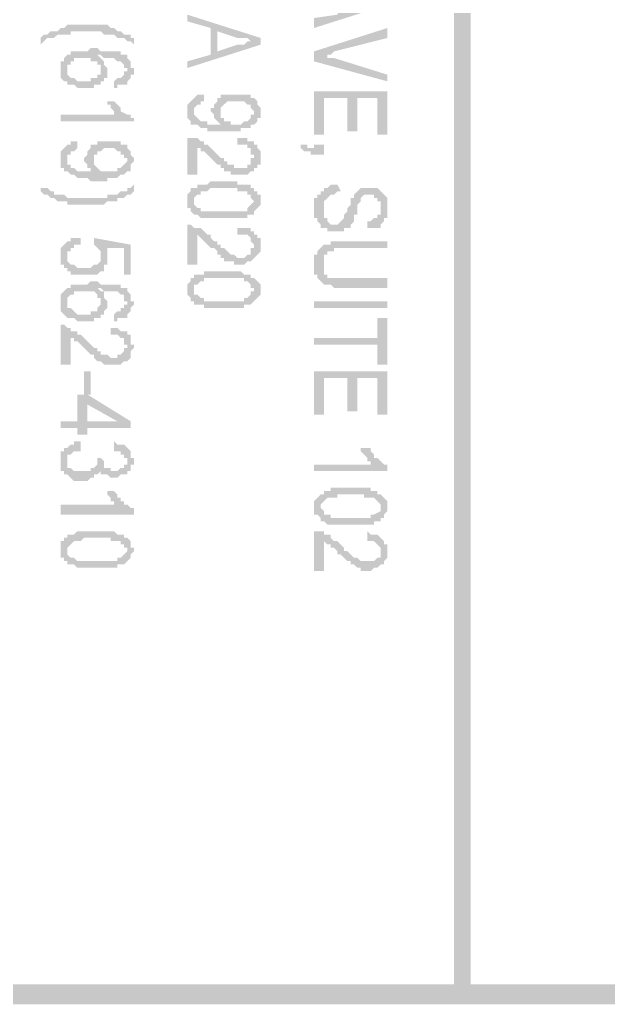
# Model space of a CAD drawing. Header units: inches. Extents: x -186 to 186, y -282 to 282.
# Drawn here: x 152.1 to 158.64, y -282.11 to -271.17 of the extents above; entities that cross this region are included whole.
import ezdxf

# ---------------------------------------------------------------- set-up
doc = ezdxf.new("R2010")
doc.units = ezdxf.units.IN
doc.header["$MEASUREMENT"] = 0
doc.layers.add('H', color=7, linetype='CONTINUOUS', lineweight=100)

msp = doc.modelspace()

# ---------------------------------------------------------------- hatches: boundary and pattern name
at = {"layer": 'H', "linetype": 'Continuous'}
for points in [[(157.111, -258), (156.926, -258), (157.111, -282)], [(156.926, -258), (157.111, -282), (156.926, -282)], [(156.185, -271), (156.111, -270.963), (156.074, -270.963), (156.037, -270.963), (156, -270.963), (155.963, -271), (155.926, -271), (155.704, -271.037), (155.704, -270.852), (155.63, -271.111), (155.37, -271.148), (155.37, -271.259)], [(154.778, -271.444), (154.778, -271.37), (153.963, -271.111), (153.963, -271.185), (154.222, -271.259), (154.222, -271.556), (154.296, -271.296), (154.519, -271.37), (154.556, -271.37), (154.593, -271.37), (154.63, -271.37), (154.667, -271.407)], [(153.37, -271.444), (153.37, -271.37), (153.333, -271.37), (153.333, -271.333), (153.296, -271.333), (153.259, -271.333), (153.222, -271.296), (153.185, -271.296), (153.148, -271.259), (153.111, -271.259), (153.074, -271.222), (153.037, -271.222), (153, -271.222), (152.963, -271.222), (152.926, -271.222), (152.741, -271.222), (152.704, -271.222), (152.667, -271.222), (152.63, -271.222), (152.593, -271.259), (152.556, -271.259), (152.519, -271.296), (152.481, -271.296), (152.444, -271.296), (152.407, -271.333), (152.37, -271.333), (152.333, -271.37), (152.333, -271.444), (152.37, -271.407), (152.407, -271.37), (152.444, -271.37), (152.481, -271.37), (152.519, -271.333), (152.556, -271.333), (152.593, -271.333), (152.63, -271.333), (152.667, -271.333), (152.667, -271.296), (152.741, -271.296), (152.778, -271.296), (152.926, -271.296), (152.963, -271.296), (153, -271.296), (153.037, -271.333), (153.074, -271.333), (153.111, -271.333), (153.148, -271.333), (153.185, -271.37), (153.222, -271.37), (153.259, -271.37), (153.296, -271.407), (153.333, -271.407)], [(154.778, -271.444), (154.667, -271.407), (154.63, -271.407), (154.593, -271.444), (154.556, -271.444), (154.519, -271.444), (154.296, -271.519), (154.296, -271.296), (154.222, -271.556), (153.963, -271.63), (153.963, -271.704)], [(156.185, -271.37), (156.185, -271.259), (155.37, -271.519), (155.481, -271.556), (155.519, -271.556), (155.556, -271.556), (155.593, -271.519)], [(153.074, -271.741), (153.074, -271.704), (153.037, -271.667), (153.037, -271.63), (153, -271.593), (152.963, -271.556), (152.963, -271.481), (152.889, -271.481), (152.852, -271.519), (152.778, -271.519), (152.741, -271.519), (152.704, -271.519), (152.667, -271.519), (152.667, -271.556), (152.63, -271.556), (152.63, -271.704), (152.63, -271.667), (152.667, -271.667), (152.667, -271.63), (152.704, -271.63), (152.704, -271.593), (152.778, -271.593), (152.852, -271.593), (152.889, -271.593), (152.889, -271.63), (152.926, -271.63), (152.963, -271.63), (152.963, -271.667), (153, -271.667), (153, -271.889), (153, -271.852), (153.037, -271.852), (153.037, -271.815), (153.074, -271.815), (153.074, -271.778)], [(153.296, -271.556), (153.259, -271.556), (153.222, -271.556), (153.222, -271.519), (153.185, -271.519), (153.148, -271.519), (153.111, -271.519), (153, -271.519), (152.963, -271.481), (152.963, -271.556), (153, -271.556), (153.037, -271.593), (153.111, -271.593), (153.148, -271.593), (153.185, -271.63), (153.222, -271.63), (153.259, -271.667), (153.259, -271.704), (153.296, -271.704)], [(156.185, -271.852), (156.185, -271.778), (155.593, -271.593), (155.556, -271.593), (155.519, -271.593), (155.519, -271.556), (155.481, -271.556), (155.37, -271.519), (155.37, -271.63)], [(153, -271.889), (153, -271.704), (153, -271.778), (152.963, -271.778), (152.963, -271.815), (152.926, -271.815), (152.889, -271.815), (152.889, -271.852), (152.741, -271.852), (152.704, -271.815), (152.667, -271.815), (152.63, -271.778), (152.63, -271.741), (152.63, -271.704), (152.63, -271.556), (152.593, -271.593), (152.593, -271.63), (152.556, -271.63), (152.556, -271.667), (152.556, -271.778), (152.556, -271.815), (152.593, -271.852), (152.63, -271.852), (152.63, -271.889), (152.667, -271.889), (152.704, -271.889), (152.741, -271.926), (152.778, -271.926), (152.815, -271.926), (152.852, -271.926), (152.926, -271.926), (152.926, -271.889), (152.963, -271.889)], [(153.37, -271.741), (153.37, -271.704), (153.333, -271.704), (153.333, -271.667), (153.333, -271.63), (153.296, -271.593), (153.296, -271.556), (153.296, -271.741), (153.259, -271.741), (153.259, -271.778), (153.222, -271.815), (153.185, -271.815), (153.148, -271.852), (153.148, -271.926), (153.185, -271.926), (153.185, -271.889), (153.222, -271.889), (153.259, -271.889), (153.296, -271.889), (153.296, -271.852), (153.333, -271.815), (153.333, -271.778), (153.37, -271.778)], [(156.185, -272.444), (156.185, -271.963), (155.37, -271.963), (155.37, -272.444), (155.481, -272.444), (155.481, -272.037), (155.741, -272.037), (155.741, -272.407), (155.852, -272.407), (155.852, -272.037), (156.074, -272.037), (156.074, -272.444)], [(153.185, -272.111), (153.148, -272.074), (153.074, -272.074), (153.074, -272.111), (153.111, -272.111), (153.111, -272.148), (153.148, -272.185), (153.148, -272.222), (153.185, -272.222)], [(154.148, -272.074), (154.148, -272), (154.111, -272), (154.074, -272), (154.037, -272.037), (154, -272.074), (153.963, -272.111), (153.963, -272.148), (153.963, -272.222), (153.963, -272.259), (154, -272.296), (154, -272.333), (154.037, -272.333), (154.037, -272.185), (154.037, -272.148), (154.074, -272.111), (154.111, -272.111), (154.111, -272.074)], [(154.778, -272.185), (154.778, -272.148), (154.741, -272.111), (154.741, -272.074), (154.704, -272.037), (154.704, -272.222), (154.667, -272.222), (154.667, -272.259), (154.63, -272.296), (154.593, -272.296), (154.556, -272.333), (154.444, -272.333), (154.444, -272.296), (154.407, -272.296), (154.37, -272.296), (154.37, -272.259), (154.333, -272.333), (154.259, -272.333), (154.222, -272.333), (154.185, -272.333), (154.185, -272.296), (154.148, -272.296), (154.111, -272.296), (154.074, -272.259), (154.037, -272.222), (154.037, -272.185), (154.037, -272.333), (154.074, -272.333), (154.111, -272.37), (154.148, -272.37), (154.185, -272.37), (154.185, -272.407), (154.296, -272.407), (154.481, -272.407), (154.556, -272.407), (154.556, -272.37), (154.63, -272.37), (154.667, -272.37), (154.667, -272.333), (154.704, -272.333), (154.741, -272.296), (154.741, -272.259), (154.778, -272.259), (154.778, -272.222)], [(154.37, -272.259), (154.333, -272.259), (154.333, -272.222), (154.333, -272.037), (154.296, -272.037), (154.296, -272.074), (154.259, -272.111), (154.259, -272.148), (154.222, -272.148), (154.222, -272.185), (154.259, -272.222), (154.259, -272.259), (154.296, -272.296), (154.333, -272.333)], [(154.704, -272.037), (154.667, -272.037), (154.667, -272), (154.63, -272), (154.593, -272), (154.444, -272), (154.407, -272), (154.37, -272), (154.333, -272), (154.333, -272.037), (154.333, -272.185), (154.333, -272.148), (154.37, -272.111), (154.407, -272.074), (154.444, -272.074), (154.556, -272.074), (154.593, -272.074), (154.63, -272.111), (154.667, -272.111), (154.667, -272.148), (154.704, -272.185)], [(153.37, -272.296), (153.37, -272.259), (153.333, -272.259), (153.333, -272.222), (153.296, -272.222), (153.222, -272.185), (153.222, -272.148), (153.185, -272.111), (153.185, -272.222), (152.556, -272.222), (152.556, -272.296)], [(154.704, -272.852), (154.704, -272.704), (154.667, -272.704), (154.667, -272.741), (154.667, -272.778), (154.63, -272.778), (154.63, -272.815), (154.593, -272.815), (154.519, -272.815), (154.481, -272.815), (154.481, -272.778), (154.444, -272.778), (154.407, -272.778), (154.407, -272.741), (154.37, -272.741), (154.37, -272.704), (154.333, -272.704), (154.296, -272.667), (154.259, -272.63), (154.222, -272.593), (154.185, -272.556), (154.148, -272.556), (154.148, -272.519), (154.111, -272.519), (154.074, -272.481), (154.037, -272.481), (154, -272.481), (153.963, -272.481), (153.963, -272.889), (154.074, -272.889), (154.074, -272.556), (154.074, -272.593), (154.111, -272.593), (154.111, -272.63), (154.148, -272.63), (154.185, -272.667), (154.222, -272.704), (154.259, -272.741), (154.296, -272.778), (154.333, -272.778), (154.333, -272.815), (154.37, -272.815), (154.37, -272.852), (154.407, -272.852), (154.444, -272.852), (154.444, -272.889), (154.481, -272.889), (154.593, -272.889), (154.63, -272.889), (154.667, -272.852)], [(154.778, -272.704), (154.778, -272.667), (154.778, -272.63), (154.741, -272.593), (154.741, -272.556), (154.704, -272.556), (154.704, -272.519), (154.667, -272.519), (154.63, -272.519), (154.63, -272.481), (154.593, -272.481), (154.556, -272.481), (154.519, -272.481), (154.519, -272.556), (154.556, -272.556), (154.63, -272.556), (154.63, -272.593), (154.667, -272.593), (154.667, -272.63), (154.667, -272.667), (154.704, -272.667), (154.704, -272.704), (154.704, -272.852), (154.704, -272.815), (154.741, -272.815), (154.741, -272.778), (154.778, -272.778), (154.778, -272.741)], [(152.741, -272.593), (152.741, -272.519), (152.667, -272.519), (152.667, -272.556), (152.63, -272.556), (152.593, -272.593), (152.556, -272.63), (152.556, -272.667), (152.556, -272.741), (152.556, -272.778), (152.556, -272.815), (152.593, -272.815), (152.593, -272.852), (152.63, -272.852), (152.63, -272.704), (152.63, -272.667), (152.667, -272.667), (152.667, -272.63), (152.704, -272.63)], [(153.37, -272.704), (153.333, -272.667), (153.333, -272.63), (153.296, -272.593), (153.296, -272.556), (153.296, -272.741), (153.259, -272.778), (153.222, -272.815), (153.185, -272.815), (153.185, -272.852), (153.148, -272.852), (153.037, -272.852), (153, -272.852), (152.963, -272.815), (152.926, -272.852), (152.852, -272.852), (152.815, -272.852), (152.778, -272.852), (152.741, -272.852), (152.704, -272.815), (152.667, -272.815), (152.667, -272.778), (152.63, -272.778), (152.63, -272.741), (152.63, -272.704), (152.63, -272.852), (152.667, -272.889), (152.704, -272.889), (152.741, -272.926), (152.778, -272.926), (152.852, -272.926), (152.889, -272.963), (153.074, -272.963), (153.074, -272.926), (153.148, -272.926), (153.185, -272.926), (153.222, -272.889), (153.259, -272.889), (153.296, -272.852), (153.333, -272.852), (153.333, -272.815), (153.333, -272.778), (153.37, -272.741)], [(152.963, -272.815), (152.926, -272.778), (152.926, -272.556), (152.889, -272.556), (152.889, -272.593), (152.852, -272.63), (152.852, -272.667), (152.815, -272.704), (152.815, -272.741), (152.852, -272.778), (152.852, -272.815), (152.889, -272.815), (152.889, -272.852), (152.926, -272.852)], [(153.296, -272.556), (153.259, -272.556), (153.222, -272.556), (153.222, -272.519), (153.185, -272.519), (153, -272.519), (152.963, -272.519), (152.963, -272.556), (152.926, -272.556), (152.926, -272.741), (152.926, -272.704), (152.926, -272.667), (152.963, -272.667), (152.963, -272.63), (153, -272.63), (153.037, -272.593), (153.148, -272.593), (153.185, -272.63), (153.222, -272.63), (153.222, -272.667), (153.259, -272.667), (153.259, -272.704), (153.296, -272.704), (153.296, -272.741)], [(155.481, -272.667), (155.481, -272.556), (155.37, -272.556), (155.37, -272.63), (155.37, -272.593), (155.296, -272.593), (155.296, -272.556), (155.259, -272.556), (155.222, -272.556), (155.222, -272.593), (155.259, -272.63), (155.296, -272.63), (155.333, -272.63), (155.333, -272.667), (155.37, -272.667)], [(153.37, -273.074), (153.37, -273), (153.333, -273.037), (153.296, -273.037), (153.296, -273.074), (153.259, -273.074), (153.222, -273.074), (153.185, -273.111), (153.148, -273.111), (153.111, -273.111), (153.074, -273.111), (153.074, -273.148), (153, -273.148), (152.704, -273.148), (152.667, -273.148), (152.63, -273.148), (152.593, -273.111), (152.556, -273.111), (152.519, -273.111), (152.481, -273.111), (152.481, -273.074), (152.444, -273.074), (152.407, -273.037), (152.37, -273.037), (152.333, -273.037), (152.333, -273), (152.333, -273.074), (152.37, -273.111), (152.407, -273.111), (152.444, -273.148), (152.481, -273.148), (152.519, -273.185), (152.556, -273.185), (152.593, -273.185), (152.63, -273.185), (152.63, -273.222), (152.667, -273.222), (152.704, -273.222), (152.815, -273.222), (152.852, -273.222), (153, -273.222), (153.037, -273.222), (153.074, -273.185), (153.111, -273.185), (153.148, -273.185), (153.185, -273.185), (153.185, -273.148), (153.222, -273.148), (153.259, -273.148), (153.296, -273.111), (153.333, -273.111)], [(154.704, -273.333), (154.704, -273.185), (154.667, -273.222), (154.63, -273.259), (154.63, -273.296), (154.593, -273.296), (154.556, -273.296), (154.519, -273.296), (154.185, -273.296), (154.148, -273.296), (154.111, -273.296), (154.111, -273.259), (154.074, -273.259), (154.037, -273.222), (154.037, -273.185), (154.037, -273.037), (154, -273.037), (154, -273.074), (153.963, -273.111), (153.963, -273.148), (153.963, -273.222), (153.963, -273.259), (154, -273.259), (154, -273.296), (154.037, -273.333), (154.074, -273.333), (154.111, -273.37), (154.148, -273.37), (154.185, -273.37), (154.222, -273.37), (154.519, -273.37), (154.556, -273.37), (154.593, -273.37), (154.63, -273.37), (154.63, -273.333), (154.667, -273.333)], [(154.778, -273.185), (154.778, -273.148), (154.778, -273.111), (154.741, -273.111), (154.741, -273.074), (154.704, -273.074), (154.704, -273.037), (154.667, -273.037), (154.667, -273), (154.63, -273), (154.593, -273), (154.556, -273), (154.519, -273), (154.519, -272.963), (154.222, -272.963), (154.185, -273), (154.148, -273), (154.111, -273), (154.074, -273), (154.074, -273.037), (154.037, -273.037), (154.037, -273.185), (154.037, -273.148), (154.074, -273.111), (154.111, -273.111), (154.111, -273.074), (154.148, -273.074), (154.185, -273.074), (154.222, -273.037), (154.519, -273.037), (154.519, -273.074), (154.593, -273.074), (154.63, -273.074), (154.63, -273.111), (154.667, -273.111), (154.667, -273.148), (154.704, -273.185), (154.704, -273.333), (154.704, -273.296), (154.741, -273.259), (154.778, -273.222)], [(156.185, -273.259), (156.185, -273.185), (156.185, -273.148), (156.148, -273.111), (156.111, -273.074), (156.074, -273.037), (156.037, -273.037), (155.926, -273.037), (155.889, -273.037), (155.852, -273.074), (155.815, -273.111), (155.815, -273.148), (155.778, -273.148), (155.778, -273.185), (155.778, -273.222), (155.741, -273.259), (155.741, -273.296), (155.704, -273.333), (155.704, -273.37), (155.667, -273.407), (155.63, -273.444), (155.593, -273.444), (155.556, -273.444), (155.519, -273.407), (155.519, -273.37), (155.481, -273.37), (155.481, -273.333), (155.481, -273.074), (155.444, -273.074), (155.444, -273.111), (155.407, -273.111), (155.407, -273.148), (155.37, -273.148), (155.37, -273.185), (155.37, -273.222), (155.37, -273.333), (155.37, -273.37), (155.407, -273.37), (155.407, -273.407), (155.444, -273.444), (155.444, -273.481), (155.481, -273.481), (155.519, -273.481), (155.519, -273.519), (155.556, -273.519), (155.667, -273.519), (155.704, -273.519), (155.704, -273.481), (155.741, -273.481), (155.778, -273.481), (155.778, -273.444), (155.815, -273.407), (155.815, -273.37), (155.815, -273.333), (155.852, -273.333), (155.852, -273.296), (155.852, -273.259), (155.852, -273.222), (155.889, -273.185), (155.889, -273.148), (155.926, -273.111), (155.963, -273.111), (156, -273.111), (156.037, -273.111), (156.037, -273.148), (156.074, -273.148), (156.074, -273.185), (156.111, -273.185), (156.111, -273.222), (156.111, -273.259), (156.111, -273.444), (156.148, -273.407), (156.148, -273.37), (156.185, -273.37), (156.185, -273.333), (156.185, -273.296)], [(155.667, -273.074), (155.63, -273), (155.593, -273), (155.556, -273), (155.519, -273.037), (155.481, -273.037), (155.481, -273.074), (155.481, -273.296), (155.481, -273.222), (155.481, -273.185), (155.519, -273.148), (155.556, -273.111), (155.593, -273.111), (155.63, -273.074)], [(156.111, -273.444), (156.111, -273.259), (156.111, -273.296), (156.111, -273.333), (156.074, -273.333), (156.074, -273.37), (156.037, -273.37), (156, -273.407), (155.963, -273.407), (155.963, -273.481), (156.037, -273.481), (156.074, -273.481), (156.111, -273.481)], [(154.704, -273.815), (154.704, -273.667), (154.704, -273.704), (154.667, -273.704), (154.667, -273.741), (154.667, -273.778), (154.63, -273.778), (154.593, -273.815), (154.519, -273.815), (154.481, -273.778), (154.444, -273.778), (154.407, -273.741), (154.37, -273.704), (154.333, -273.704), (154.333, -273.667), (154.296, -273.667), (154.296, -273.63), (154.259, -273.63), (154.222, -273.593), (154.222, -273.556), (154.185, -273.556), (154.148, -273.519), (154.111, -273.481), (154.074, -273.481), (154.037, -273.481), (154, -273.444), (153.963, -273.444), (153.963, -273.889), (154.074, -273.889), (154.074, -273.556), (154.111, -273.593), (154.148, -273.63), (154.185, -273.667), (154.222, -273.704), (154.259, -273.704), (154.296, -273.741), (154.296, -273.778), (154.333, -273.778), (154.333, -273.815), (154.37, -273.815), (154.37, -273.852), (154.407, -273.852), (154.444, -273.852), (154.481, -273.852), (154.481, -273.889), (154.593, -273.889), (154.63, -273.852), (154.667, -273.852)], [(154.778, -273.667), (154.778, -273.63), (154.778, -273.593), (154.741, -273.593), (154.741, -273.556), (154.704, -273.556), (154.704, -273.519), (154.667, -273.519), (154.667, -273.481), (154.63, -273.481), (154.593, -273.481), (154.556, -273.481), (154.519, -273.481), (154.519, -273.556), (154.556, -273.556), (154.63, -273.556), (154.667, -273.593), (154.667, -273.63), (154.704, -273.667), (154.704, -273.815), (154.741, -273.778), (154.778, -273.741), (154.778, -273.704)], [(152.778, -273.667), (152.778, -273.593), (152.704, -273.593), (152.667, -273.593), (152.667, -273.63), (152.63, -273.63), (152.63, -273.778), (152.63, -273.741), (152.667, -273.741), (152.667, -273.704), (152.704, -273.704), (152.704, -273.667), (152.741, -273.667)], [(153.333, -274), (153.333, -273.667), (152.926, -273.593), (152.926, -273.667), (152.963, -273.704), (153, -273.741), (153, -273.778), (153, -273.963), (153.037, -273.963), (153.037, -273.704), (153.259, -273.704), (153.259, -274)], [(153, -273.963), (153, -273.778), (153, -273.815), (153, -273.852), (152.963, -273.889), (152.926, -273.889), (152.889, -273.926), (152.852, -273.926), (152.815, -273.926), (152.778, -273.926), (152.741, -273.926), (152.704, -273.889), (152.667, -273.889), (152.63, -273.852), (152.63, -273.815), (152.63, -273.63), (152.593, -273.667), (152.556, -273.704), (152.556, -273.741), (152.556, -273.815), (152.556, -273.852), (152.556, -273.889), (152.593, -273.889), (152.593, -273.926), (152.63, -273.926), (152.63, -273.963), (152.667, -273.963), (152.667, -274), (152.704, -274), (152.741, -274), (152.778, -274), (152.889, -274), (152.963, -274)], [(153.074, -273.815), (153.074, -273.778), (153.074, -273.741), (153.074, -273.704), (153.037, -273.704), (153.037, -273.963), (153.037, -273.926), (153.037, -273.889), (153.074, -273.889), (153.074, -273.852)], [(156.185, -274.148), (156.185, -274.037), (155.63, -274.037), (155.593, -274.037), (155.556, -274.037), (155.519, -274.037), (155.519, -274), (155.481, -274), (155.481, -273.963), (155.481, -273.926), (155.481, -273.667), (155.444, -273.704), (155.407, -273.741), (155.407, -273.778), (155.37, -273.778), (155.37, -273.815), (155.37, -273.852), (155.37, -273.926), (155.37, -273.963), (155.37, -274), (155.407, -274), (155.407, -274.037), (155.444, -274.074), (155.481, -274.111), (155.519, -274.111), (155.556, -274.111), (155.593, -274.148), (155.667, -274.148), (155.704, -274.148)], [(156.185, -273.704), (156.185, -273.63), (155.63, -273.63), (155.556, -273.63), (155.556, -273.667), (155.519, -273.667), (155.481, -273.667), (155.481, -273.889), (155.481, -273.852), (155.481, -273.815), (155.481, -273.778), (155.519, -273.778), (155.519, -273.741), (155.556, -273.741), (155.593, -273.741), (155.593, -273.704), (155.704, -273.704)], [(154.704, -274.296), (154.704, -274.148), (154.704, -274.185), (154.667, -274.185), (154.667, -274.222), (154.63, -274.259), (154.593, -274.259), (154.593, -274.296), (154.556, -274.296), (154.519, -274.296), (154.185, -274.296), (154.148, -274.296), (154.148, -274.259), (154.111, -274.259), (154.074, -274.222), (154.037, -274.222), (154.037, -274.185), (154.037, -274.037), (154, -274.037), (154, -274.074), (153.963, -274.111), (153.963, -274.185), (153.963, -274.222), (154, -274.259), (154, -274.296), (154.037, -274.296), (154.037, -274.333), (154.074, -274.333), (154.111, -274.333), (154.148, -274.333), (154.148, -274.37), (154.185, -274.37), (154.222, -274.37), (154.519, -274.37), (154.556, -274.37), (154.593, -274.37), (154.593, -274.333), (154.63, -274.333), (154.667, -274.333)], [(154.778, -274.185), (154.778, -274.148), (154.778, -274.111), (154.741, -274.074), (154.704, -274.037), (154.667, -274.037), (154.667, -274), (154.63, -274), (154.593, -274), (154.556, -273.963), (154.519, -273.963), (154.222, -273.963), (154.185, -273.963), (154.148, -273.963), (154.148, -274), (154.111, -274), (154.074, -274), (154.037, -274), (154.037, -274.037), (154.037, -274.185), (154.037, -274.148), (154.037, -274.111), (154.074, -274.111), (154.111, -274.074), (154.148, -274.074), (154.148, -274.037), (154.185, -274.037), (154.222, -274.037), (154.519, -274.037), (154.593, -274.037), (154.593, -274.074), (154.63, -274.074), (154.667, -274.111), (154.667, -274.148), (154.704, -274.148), (154.704, -274.296), (154.741, -274.259), (154.778, -274.222)], [(153, -274.481), (153, -274.296), (153, -274.333), (152.963, -274.37), (152.963, -274.407), (152.926, -274.407), (152.889, -274.407), (152.889, -274.444), (152.741, -274.444), (152.704, -274.407), (152.667, -274.37), (152.63, -274.37), (152.63, -274.333), (152.63, -274.296), (152.63, -274.148), (152.593, -274.185), (152.556, -274.222), (152.556, -274.259), (152.556, -274.333), (152.556, -274.37), (152.556, -274.407), (152.593, -274.444), (152.63, -274.481), (152.667, -274.481), (152.704, -274.481), (152.741, -274.519), (152.778, -274.519), (152.815, -274.519), (152.852, -274.519), (152.926, -274.519), (152.926, -274.481), (152.963, -274.481)], [(153.074, -274.333), (153.074, -274.296), (153.037, -274.259), (153.037, -274.222), (153.037, -274.185), (153, -274.185), (152.963, -274.148), (152.963, -274.074), (152.889, -274.074), (152.852, -274.111), (152.778, -274.111), (152.741, -274.111), (152.704, -274.111), (152.667, -274.111), (152.667, -274.148), (152.63, -274.148), (152.63, -274.296), (152.63, -274.259), (152.667, -274.222), (152.704, -274.222), (152.704, -274.185), (152.778, -274.185), (152.852, -274.185), (152.889, -274.185), (152.926, -274.185), (152.963, -274.222), (152.963, -274.259), (153, -274.259), (153, -274.481), (153, -274.444), (153.037, -274.444), (153.037, -274.407), (153.074, -274.37)], [(153.296, -274.148), (153.259, -274.148), (153.222, -274.148), (153.222, -274.111), (153.185, -274.111), (153.148, -274.111), (153.111, -274.111), (153, -274.111), (152.963, -274.074), (152.963, -274.148), (153, -274.148), (153.037, -274.185), (153.111, -274.185), (153.148, -274.185), (153.185, -274.185), (153.222, -274.222), (153.259, -274.222), (153.259, -274.259), (153.259, -274.296), (153.296, -274.296)], [(153.37, -274.333), (153.37, -274.296), (153.333, -274.296), (153.333, -274.259), (153.333, -274.222), (153.296, -274.185), (153.296, -274.148), (153.296, -274.333), (153.259, -274.333), (153.259, -274.37), (153.222, -274.37), (153.222, -274.407), (153.185, -274.407), (153.148, -274.444), (153.148, -274.519), (153.185, -274.519), (153.185, -274.481), (153.222, -274.481), (153.259, -274.481), (153.296, -274.481), (153.296, -274.444), (153.333, -274.407), (153.333, -274.37)], [(155.37, -274.37), (156.185, -274.37), (156.185, -274.296), (155.37, -274.296)], [(156.185, -275), (156.185, -274.481), (156.074, -274.481), (156.074, -274.704), (155.37, -274.704), (155.37, -274.778), (156.074, -274.778), (156.074, -275)], [(153.296, -274.963), (153.296, -274.815), (153.259, -274.815), (153.259, -274.852), (153.222, -274.889), (153.185, -274.889), (153.185, -274.926), (153.111, -274.926), (153.074, -274.889), (153.037, -274.889), (153, -274.889), (153, -274.852), (152.963, -274.852), (152.963, -274.815), (152.926, -274.815), (152.889, -274.778), (152.852, -274.741), (152.815, -274.704), (152.778, -274.667), (152.741, -274.667), (152.741, -274.63), (152.704, -274.63), (152.667, -274.63), (152.667, -274.593), (152.63, -274.593), (152.593, -274.556), (152.556, -274.556), (152.556, -275), (152.667, -275), (152.667, -274.667), (152.667, -274.704), (152.704, -274.704), (152.704, -274.741), (152.741, -274.741), (152.778, -274.778), (152.815, -274.815), (152.852, -274.852), (152.889, -274.889), (152.926, -274.889), (152.926, -274.926), (152.963, -274.963), (153, -274.963), (153.037, -275), (153.074, -275), (153.185, -275), (153.222, -275), (153.259, -274.963)], [(153.37, -274.815), (153.37, -274.778), (153.333, -274.778), (153.333, -274.704), (153.333, -274.667), (153.296, -274.667), (153.296, -274.63), (153.259, -274.63), (153.222, -274.63), (153.185, -274.593), (153.148, -274.593), (153.111, -274.593), (153.111, -274.667), (153.148, -274.667), (153.185, -274.667), (153.222, -274.704), (153.259, -274.704), (153.259, -274.741), (153.259, -274.778), (153.296, -274.778), (153.296, -274.815), (153.296, -274.963), (153.333, -274.926), (153.333, -274.889), (153.333, -274.852)], [(152.815, -275.333), (152.889, -275.333), (152.889, -275.074), (152.815, -275.074)], [(156.185, -275.556), (156.185, -275.074), (155.37, -275.074), (155.37, -275.556), (155.481, -275.556), (155.481, -275.148), (155.741, -275.148), (155.741, -275.519), (155.852, -275.519), (155.852, -275.148), (156.074, -275.148), (156.074, -275.556)], [(153.333, -275.704), (153.333, -275.63), (152.852, -275.333), (152.741, -275.333), (152.741, -275.63), (152.556, -275.63), (152.556, -275.704), (152.741, -275.704), (152.741, -275.778), (152.852, -275.778), (152.852, -275.444), (153.185, -275.63)], [(153.333, -275.704), (153.185, -275.63), (152.852, -275.63), (152.852, -275.444), (152.852, -275.704)], [(152.778, -275.963), (152.778, -275.852), (152.704, -275.852), (152.704, -275.889), (152.667, -275.889), (152.63, -275.926), (152.63, -276.074), (152.63, -276.037), (152.63, -276), (152.667, -276), (152.704, -275.963), (152.741, -275.963)], [(153.296, -275.926), (153.259, -275.889), (153.222, -275.889), (153.185, -275.889), (153.148, -275.852), (153.148, -275.963), (153.185, -275.963), (153.222, -275.963), (153.222, -276), (153.259, -276), (153.259, -276.037), (153.296, -276.037), (153.296, -276.074)], [(152.963, -276.222), (152.963, -276.074), (152.963, -276.111), (152.926, -276.148), (152.889, -276.148), (152.889, -276.185), (152.852, -276.185), (152.704, -276.185), (152.667, -276.148), (152.63, -276.148), (152.63, -276.111), (152.63, -275.926), (152.593, -275.926), (152.593, -275.963), (152.556, -275.963), (152.556, -276), (152.556, -276.037), (152.556, -276.111), (152.556, -276.148), (152.556, -276.185), (152.593, -276.185), (152.593, -276.222), (152.63, -276.222), (152.667, -276.259), (152.704, -276.296), (152.741, -276.296), (152.778, -276.296), (152.815, -276.296), (152.852, -276.296), (152.889, -276.259), (152.926, -276.259), (152.926, -276.222)], [(153.37, -276.074), (153.37, -276.037), (153.333, -276.037), (153.333, -276), (153.333, -275.963), (153.296, -275.926), (153.296, -276.111), (153.259, -276.111), (153.259, -276.148), (153.222, -276.148), (153.185, -276.185), (153.111, -276.185), (153.111, -276.148), (153.074, -276.148), (153.037, -276.148), (153.037, -276.111), (153.037, -276.074), (153, -276.037), (153, -276.222), (153.037, -276.222), (153.074, -276.222), (153.111, -276.259), (153.185, -276.259), (153.222, -276.222), (153.259, -276.222), (153.296, -276.222), (153.296, -276.185), (153.333, -276.185), (153.333, -276.148), (153.333, -276.111), (153.37, -276.111)], [(156.185, -276.185), (156.185, -276.111), (156.148, -276.111), (156.111, -276.074), (156.074, -276.037), (156.037, -276.037), (156.037, -276), (156, -275.963), (156, -276.111), (155.37, -276.111), (155.37, -276.185)], [(156, -275.963), (156, -275.926), (155.889, -275.926), (155.889, -275.963), (155.926, -276), (155.963, -276.037), (155.963, -276.074), (156, -276.074), (156, -276.111)], [(153.037, -276.037), (152.926, -276.037), (152.963, -276.037), (152.963, -276.074), (152.963, -276.222), (153, -276.185), (153, -276.222), (153, -276.037)], [(153.37, -276.667), (153.37, -276.593), (153.333, -276.593), (153.296, -276.556), (153.259, -276.556), (153.259, -276.519), (153.222, -276.519), (153.222, -276.481), (153.185, -276.481), (153.185, -276.444), (153.185, -276.556), (152.556, -276.556), (152.556, -276.667)], [(153.185, -276.444), (153.148, -276.407), (153.074, -276.407), (153.074, -276.444), (153.111, -276.481), (153.111, -276.519), (153.148, -276.519), (153.148, -276.556), (153.185, -276.556)], [(156.111, -276.704), (156.111, -276.556), (156.111, -276.593), (156.111, -276.63), (156.037, -276.667), (156, -276.667), (156, -276.704), (155.963, -276.704), (155.926, -276.704), (155.63, -276.704), (155.593, -276.704), (155.556, -276.704), (155.556, -276.667), (155.519, -276.667), (155.481, -276.667), (155.481, -276.63), (155.444, -276.593), (155.444, -276.444), (155.407, -276.481), (155.37, -276.519), (155.37, -276.63), (155.37, -276.667), (155.407, -276.667), (155.444, -276.704), (155.444, -276.741), (155.481, -276.741), (155.519, -276.778), (155.556, -276.778), (155.593, -276.778), (155.63, -276.778), (155.926, -276.778), (155.963, -276.778), (156, -276.778), (156.037, -276.778), (156.037, -276.741), (156.074, -276.741), (156.111, -276.741)], [(156.185, -276.593), (156.185, -276.556), (156.185, -276.519), (156.148, -276.481), (156.111, -276.444), (156.074, -276.444), (156.074, -276.407), (156.037, -276.407), (156, -276.407), (156, -276.37), (155.963, -276.37), (155.926, -276.37), (155.63, -276.37), (155.593, -276.37), (155.556, -276.37), (155.556, -276.407), (155.519, -276.407), (155.481, -276.407), (155.481, -276.444), (155.444, -276.444), (155.444, -276.593), (155.444, -276.556), (155.481, -276.519), (155.519, -276.481), (155.556, -276.481), (155.63, -276.481), (155.63, -276.444), (155.926, -276.444), (155.926, -276.481), (156, -276.481), (156.037, -276.481), (156.074, -276.519), (156.111, -276.556), (156.111, -276.704), (156.148, -276.704), (156.148, -276.667), (156.185, -276.63)], [(153.37, -277.074), (153.37, -277.037), (153.333, -277.037), (153.333, -277), (153.333, -276.963), (153.296, -276.926), (153.259, -276.926), (153.259, -276.889), (153.222, -276.889), (153.185, -276.889), (153.148, -276.852), (153.111, -276.852), (152.815, -276.852), (152.778, -276.852), (152.741, -276.852), (152.704, -276.889), (152.667, -276.889), (152.63, -276.889), (152.63, -276.926), (152.63, -277.074), (152.63, -277.037), (152.667, -277), (152.704, -276.963), (152.741, -276.963), (152.778, -276.963), (152.815, -276.926), (153.111, -276.926), (153.111, -276.963), (153.185, -276.963), (153.222, -276.963), (153.222, -277), (153.259, -277), (153.259, -277.037), (153.296, -277.037), (153.296, -277.185), (153.333, -277.148), (153.333, -277.111)], [(156.111, -277.222), (156.111, -277.074), (156.111, -277.111), (156.111, -277.148), (156.074, -277.148), (156.037, -277.185), (156, -277.185), (155.926, -277.185), (155.889, -277.185), (155.852, -277.148), (155.815, -277.148), (155.778, -277.111), (155.741, -277.074), (155.704, -277.074), (155.704, -277.037), (155.667, -277), (155.63, -276.963), (155.593, -276.963), (155.556, -276.926), (155.556, -276.889), (155.519, -276.889), (155.481, -276.889), (155.481, -276.852), (155.444, -276.852), (155.37, -276.852), (155.37, -277.296), (155.481, -277.296), (155.481, -276.963), (155.519, -277), (155.556, -277), (155.556, -277.037), (155.593, -277.037), (155.63, -277.074), (155.63, -277.111), (155.667, -277.111), (155.704, -277.148), (155.741, -277.185), (155.778, -277.185), (155.778, -277.222), (155.815, -277.222), (155.852, -277.259), (155.889, -277.259), (155.889, -277.296), (156, -277.296), (156.037, -277.259), (156.074, -277.259)], [(156.185, -277.074), (156.185, -277.037), (156.185, -277), (156.148, -277), (156.148, -276.963), (156.111, -276.926), (156.074, -276.889), (156.037, -276.889), (156, -276.889), (155.963, -276.852), (155.963, -276.963), (156, -276.963), (156.037, -276.963), (156.074, -277), (156.111, -277.037), (156.111, -277.074), (156.111, -277.222), (156.148, -277.222), (156.148, -277.185), (156.185, -277.148), (156.185, -277.111)], [(153.296, -277.185), (153.296, -277.037), (153.296, -277.074), (153.259, -277.111), (153.222, -277.148), (153.185, -277.148), (153.185, -277.185), (153.148, -277.185), (153.111, -277.185), (152.778, -277.185), (152.741, -277.185), (152.704, -277.148), (152.667, -277.148), (152.63, -277.111), (152.63, -277.074), (152.63, -276.926), (152.593, -276.926), (152.593, -276.963), (152.556, -276.963), (152.556, -277), (152.556, -277.111), (152.556, -277.148), (152.593, -277.148), (152.593, -277.185), (152.63, -277.185), (152.63, -277.222), (152.667, -277.222), (152.704, -277.222), (152.741, -277.259), (152.778, -277.259), (152.815, -277.259), (153.111, -277.259), (153.148, -277.259), (153.185, -277.259), (153.185, -277.222), (153.222, -277.222), (153.259, -277.222)], [(-185.889, -281.889), (-186.111, -282.111), (185.889, -281.889)], [(-186.111, -282.111), (185.889, -281.889), (186.111, -282.111)], [(-185.889, -281.889), (-186.111, -282.111), (185.889, -281.889)], [(-186.111, -282.111), (185.889, -281.889), (186.111, -282.111)]]:
    msp.add_hatch(color=0, dxfattribs=at).paths.add_polyline_path(points)

doc.saveas('drawing.dxf')
